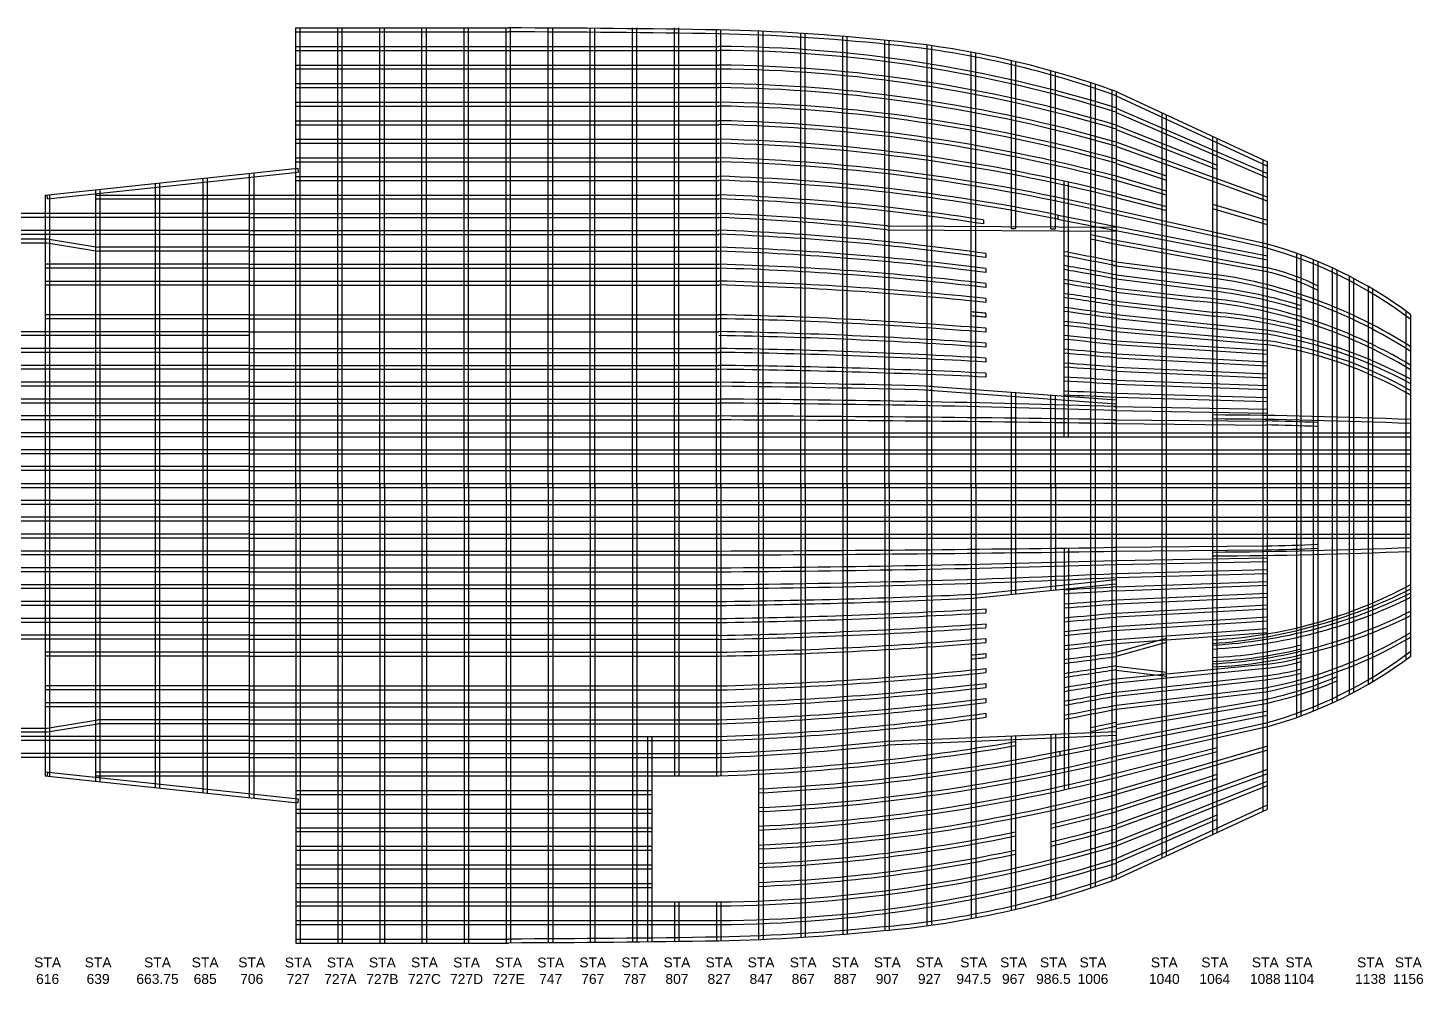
# Model space of a CAD drawing. Header units: millimetres. Extents: x 747 to 7762, y 902 to 3101.
# Drawn here: x 6634 to 7762, y 2278 to 3050 of the extents above; entities that cross this region are included whole.
import ezdxf

# ---------------------------------------------------------------- set-up
doc = ezdxf.new("R2010")
doc.units = ezdxf.units.MM
doc.layers.get('0').update_dxf_attribs({"color": 4})
doc.styles.get("Standard").update_dxf_attribs({"font": 'arial.ttf'})

msp = doc.modelspace()

# ---------------------------------------------------------------- linework, layer by layer
at = {"lineweight": -3}
for p, q in [((6850.8, 3050.1), (7022.6, 3050.1)), ((6850.8, 2678.9), (6850.8, 3050.1)), ((6850.8, 3046.9), (7022.6, 3046.9)), ((6854.4, 2678.9), (6854.4, 3050.1)), ((6884.8, 2678.9), (6884.8, 3050.1)), ((6888.4, 2678.9), (6888.4, 3050.1)), ((6918.8, 2678.9), (6918.8, 3050.1)), ((6922.4, 2678.9), (6922.4, 3050.1)), ((6952.8, 2678.9), (6952.8, 3050.1)), ((6956.4, 2678.9), (6956.4, 3050.1)), ((6986.8, 2678.9), (6986.8, 3050.1)), ((6990.4, 2678.9), (6990.4, 3050.1)), ((7020.8, 2678.9), (7020.8, 3050.1)), ((7024.4, 2678.9), (7024.4, 3050.1)), ((7054.8, 2678.9), (7054.8, 3050.1)), ((7058.4, 2678.9), (7058.4, 3050.1)), ((7088.8, 2678.9), (7088.8, 3050.1)), ((7092.4, 2678.9), (7092.4, 3050.1)), ((7122.8, 2678.9), (7122.8, 3050.1)), ((7126.4, 2678.9), (7126.4, 3050.1)), ((7156.8, 2678.9), (7156.8, 3050.1)), ((7160.4, 2678.9), (7160.4, 3050.1)), ((7190.8, 2678.9), (7190.8, 3048.5)), ((7194.4, 2678.9), (7194.4, 3048.5)), ((7224.8, 2678.9), (7224.8, 3047.5)), ((7228.4, 2678.9), (7228.4, 3047.3)), ((7258.8, 2678.9), (7258.8, 3045.7)), ((7262.4, 2678.9), (7262.4, 3045.5)), ((6850.8, 3035.1), (7192.6, 3035.1)), ((7292.8, 2678.9), (7292.8, 3043.3)), ((7296.4, 2678.9), (7296.4, 3043)), ((7326.8, 2678.9), (7326.8, 3040.1)), ((7330.4, 2678.9), (7330.4, 3039.8)), ((7360.8, 3036.3), (7360.8, 2324.7)), ((7364.4, 3035.8), (7364.4, 2325.2)), ((6850.8, 3031.9), (7192.6, 3031.9)), ((7396.6, 2678.9), (7396.6, 3030.5)), ((7400.2, 2678.9), (7400.2, 3029.8)), ((7428.8, 3023.7), (7428.8, 2888.1)), ((7432.4, 3022.9), (7432.4, 2888)), ((6850.8, 3020.1), (7192.6, 3020.1)), ((6850.8, 3016.9), (7192.6, 3016.9)), ((7461, 2887.8), (7461, 3015.5)), ((7464.6, 2887.8), (7464.6, 3014.5)), ((6850.8, 3005.1), (7192.6, 3005.1)), ((6850.8, 3001.9), (7192.6, 3001.9)), ((7493.1, 3005.8), (7493.1, 2355.1)), ((7496.7, 3004.6), (7496.7, 2356.3)), ((7510.1, 3000), (7510.1, 2360.9)), ((6850.8, 2990.1), (7192.6, 2990.1)), ((7513.7, 2998.7), (7513.7, 2362.2)), ((7513.7, 2998.6), (7636.1, 2941.9)), ((7513.7, 2995.1), (7636.1, 2938.4)), ((6850.8, 2986.9), (7192.6, 2986.9)), ((7513.7, 2985.3), (7636.1, 2932.4)), ((7513.7, 2981.8), (7636.1, 2928.9)), ((7550.9, 2379.6), (7550.9, 2981.4)), ((7554.5, 2381.2), (7554.5, 2979.7)), ((6850.8, 2975.1), (7192.6, 2975.1)), ((6850.8, 2971.9), (7192.6, 2971.9)), ((7513.7, 2971.5), (7595.3, 2939.1)), ((7513.7, 2968.1), (7595.3, 2935.7)), ((6850.8, 2960.1), (7192.6, 2960.1)), ((6850.8, 2956.9), (7192.6, 2956.9)), ((7636.1, 2913.4), (7513.7, 2957.7)), ((7636.1, 2910), (7513.7, 2954.3)), ((7591.7, 2398.4), (7591.7, 2962.5)), ((7595.3, 2400.1), (7595.3, 2960.8)), ((6850.8, 2945.1), (7192.6, 2945.1)), ((7513.7, 2943.9), (7554.5, 2930.6)), ((7632.5, 2417.3), (7632.5, 2943.6)), ((6648.2, 2914.9), (6852.4, 2936.7)), ((6650.2, 2911.9), (6852.7, 2933.6)), ((6813.2, 2932.6), (6813.2, 2428.4)), ((6816.8, 2932.9), (6816.8, 2428)), ((6850.8, 2941.9), (7192.6, 2941.9)), ((6852.4, 2936.7), (6852.7, 2933.6)), ((7513.7, 2940.6), (7554.5, 2927.2)), ((7636.1, 2419), (7636.1, 2941.9)), ((6737.1, 2924.4), (6737.1, 2436.5)), ((6740.7, 2924.8), (6740.7, 2436.1)), ((6775.6, 2928.5), (6775.6, 2432.4)), ((6779.2, 2928.9), (6779.2, 2432)), ((6850.8, 2930.1), (7192.6, 2930.1)), ((6850.8, 2926.9), (7192.6, 2926.9)), ((7471.7, 2719.8), (7471.7, 2926.3)), ((7475.3, 2719.8), (7475.3, 2925.5)), ((7554.5, 2918.2), (7513.7, 2930.2)), ((7554.5, 2914.9), (7513.7, 2926.8)), ((6648.2, 2914.9), (6648.2, 2446)), ((6650.2, 2911.9), (6649.8, 2915.1)), ((6651.8, 2915.3), (6651.8, 2445.6)), ((6689, 2919.3), (6689, 2441.6)), ((6689, 2915.1), (7192.6, 2915.1)), ((6689, 2915.1), (6689, 2911.9)), ((6689, 2911.9), (7192.6, 2911.9)), ((6692.6, 2919.7), (6692.6, 2441.3)), ((7513.7, 2916.4), (7554.5, 2905.9)), ((7513.7, 2913.1), (7554.5, 2902.6)), ((6813.2, 2900.2), (6350.8, 2900.2)), ((6813.2, 2900.2), (7192.6, 2900.2)), ((7466.5, 2898.9), (7466.5, 2895.6)), ((7466.8, 2898.8), (7636.1, 2865.9)), ((7634.7, 2875.7), (7513.7, 2902.6)), ((7634, 2872.6), (7513.7, 2899.3)), ((7636.1, 2894.4), (7591.7, 2907.4)), ((7636.1, 2891.1), (7591.7, 2904)), ((6813.2, 2897), (6350.8, 2897)), ((6813.2, 2886.5), (6350.8, 2886.5)), ((6813.2, 2897), (7192.6, 2897)), ((6813.2, 2886.5), (7192.6, 2886.5)), ((7328.5, 2890.2), (7513.7, 2889.1)), ((7328.6, 2887), (7513.7, 2885.9)), ((7406.4, 2894.9), (7406.4, 2891.7)), ((7428.8, 2888.1), (7432.4, 2888)), ((7461, 2887.8), (7464.6, 2887.8)), ((7466.2, 2895.7), (7636.1, 2862.6)), ((6813.2, 2883.3), (6350.8, 2883.3)), ((6617.7, 2879.6), (6650, 2879.6)), ((6617.7, 2876.4), (6650, 2876.4)), ((6650, 2879.6), (6690.8, 2872.9)), ((6650, 2876.4), (6690.8, 2869.7)), ((6813.2, 2883.3), (7192.6, 2883.3)), ((7513.7, 2878.5), (7634.6, 2856.6)), ((7513.7, 2875.3), (7634, 2853.5)), ((6813.2, 2872.9), (6690.8, 2872.9)), ((6813.2, 2869.7), (6690.8, 2869.7)), ((6813.2, 2872.9), (7192.6, 2872.9)), ((6813.2, 2869.7), (7192.6, 2869.7)), ((7408.3, 2867.8), (7408.3, 2864.6)), ((7659.7, 2493.1), (7659.7, 2867.8)), ((7663.3, 2494.4), (7663.3, 2866.5)), ((6813.2, 2859.3), (6648.2, 2859.3)), ((6813.2, 2856.1), (6648.2, 2856.1)), ((6813.2, 2859.3), (7192.6, 2859.3)), ((6813.2, 2856.1), (7192.6, 2856.1)), ((7408.3, 2855.7), (7408.3, 2852.5)), ((7511.7, 2858.2), (7593.3, 2847.7)), ((7513.7, 2861.2), (7593.7, 2850.9)), ((7673.3, 2498.2), (7673.3, 2862.7)), ((7676.9, 2499.7), (7676.9, 2861.2)), ((7688.6, 2504.9), (7688.6, 2856.1)), ((7692.2, 2506.6), (7692.2, 2854.4)), ((6648.2, 2845.6), (7192.6, 2845.6)), ((6813.2, 2842.4), (6648.2, 2842.4)), ((6813.2, 2842.4), (7192.6, 2842.4)), ((6813.2, 2842.4), (7192.6, 2842.4)), ((7408.3, 2843.6), (7408.3, 2840.4)), ((7513.7, 2850.6), (7593.7, 2840.6)), ((7513.7, 2847.3), (7593.3, 2837.4)), ((7702.2, 2511.5), (7702.2, 2849.4)), ((7705.8, 2513.4), (7705.8, 2847.5)), ((7717.5, 2519.9), (7717.5, 2841)), ((7408.3, 2831.6), (7408.3, 2828.4)), ((7513.7, 2839.9), (7579, 2832.6)), ((7513.7, 2836.7), (7578.6, 2829.4)), ((7721.1, 2522), (7721.1, 2838.9)), ((7408.3, 2819.5), (7408.3, 2816.3)), ((7513.7, 2829.3), (7593.7, 2820.3)), ((7513.7, 2826.1), (7593.3, 2817.2)), ((7513.7, 2818.6), (7634.5, 2806.1)), ((7748.1, 2539.9), (7748.1, 2821)), ((6813.2, 2818.4), (6648.2, 2818.4)), ((6813.2, 2815.2), (6648.2, 2815.2)), ((6813.2, 2818.4), (7192.6, 2818.4)), ((6813.2, 2815.2), (7192.6, 2815.2)), ((7408.3, 2807.4), (7408.3, 2804.2)), ((7513.7, 2815.4), (7634.1, 2802.9)), ((7513.7, 2808), (7634.4, 2797.6)), ((7751.7, 2542.6), (7751.7, 2818.4)), ((6813.2, 2804.7), (6350.8, 2804.7)), ((6813.2, 2801.5), (6350.8, 2801.5)), ((6813.2, 2804.7), (7192.6, 2804.7)), ((7513.7, 2804.8), (7634.2, 2794.4)), ((7513.7, 2797.4), (7636.1, 2789.7)), ((6813.2, 2791.1), (6350.8, 2791.1)), ((6813.2, 2787.9), (6350.8, 2787.9)), ((6813.2, 2791.1), (7192.6, 2791.1)), ((6813.2, 2787.9), (7192.6, 2787.9)), ((7408.3, 2795.4), (7408.3, 2792.2)), ((7513.7, 2794.2), (7636.1, 2786.5)), ((7513.7, 2786.8), (7636.1, 2780.2)), ((6813.2, 2777.5), (6350.8, 2777.5)), ((6813.2, 2774.3), (6350.8, 2774.3)), ((6813.2, 2777.5), (7192.6, 2777.5)), ((6813.2, 2774.3), (7192.6, 2774.3)), ((7408.3, 2783.3), (7408.3, 2780.1)), ((7513.7, 2783.6), (7636.1, 2777)), ((7513.7, 2776.1), (7636.1, 2770.6)), ((6813.2, 2763.8), (6350.8, 2763.8)), ((6813.2, 2763.8), (7192.6, 2763.8)), ((7408.3, 2771.2), (7408.3, 2768)), ((7513.7, 2772.9), (7636.1, 2767.4)), ((7513.7, 2765.5), (7636.1, 2761.1)), ((7513.7, 2762.3), (7636.1, 2757.9)), ((6813.2, 2760.6), (6350.8, 2760.6)), ((6813.2, 2760.6), (7192.6, 2760.6)), ((7362.4, 2757.4), (7513.7, 2746.3)), ((7362.7, 2760.6), (7513.7, 2749.5)), ((7428.8, 2755.7), (7428.8, 2592.4)), ((7432.4, 2755.5), (7432.4, 2592.7)), ((7461, 2678.9), (7461, 2753.4)), ((7464.6, 2678.9), (7464.6, 2753.1)), ((7513.7, 2754.9), (7636.1, 2751.6)), ((7513.7, 2751.7), (7636.1, 2748.4)), ((6813.2, 2750.2), (6350.8, 2750.2)), ((6813.2, 2747), (6350.8, 2747)), ((6813.2, 2750.2), (7192.6, 2750.2)), ((6813.2, 2747), (7192.6, 2747)), ((7511.9, 2744.3), (7636.1, 2742)), ((7511.9, 2741.1), (7636.1, 2738.8)), ((6813.2, 2736.6), (6350.8, 2736.6)), ((6813.2, 2733.4), (6350.8, 2733.4)), ((6813.2, 2736.6), (7192.6, 2736.6)), ((6813.2, 2733.4), (7192.6, 2733.4)), ((7511.9, 2733.6), (7634.3, 2732.5)), ((7511.9, 2730.4), (7634.3, 2729.3)), ((6813.2, 2723), (6350.8, 2723)), ((6813.2, 2719.8), (6350.8, 2719.8)), ((6813.2, 2723), (7513.7, 2723)), ((6813.2, 2719.8), (7513.7, 2719.8)), ((7511.9, 2723), (7751.7, 2723)), ((7511.9, 2719.8), (7751.7, 2719.8)), ((6813.2, 2709.3), (6350.8, 2709.3)), ((6813.2, 2706.1), (6350.8, 2706.1)), ((6813.2, 2709.3), (7513.7, 2709.3)), ((6813.2, 2706.1), (7513.7, 2706.1)), ((7511.9, 2709.3), (7751.7, 2709.3)), ((7511.9, 2706.1), (7751.7, 2706.1)), ((6813.2, 2695.7), (6350.8, 2695.7)), ((6813.2, 2695.7), (7513.7, 2695.7)), ((7511.9, 2695.7), (7751.7, 2695.7)), ((6813.2, 2692.5), (6350.8, 2692.5)), ((6813.2, 2692.5), (7513.7, 2692.5)), ((7511.9, 2692.5), (7751.7, 2692.5)), ((5906.1, 2682.1), (7513.7, 2682.1)), ((5906.1, 2678.9), (7513.7, 2678.9)), ((6813.2, 2682.1), (7192.6, 2682.1)), ((6813.2, 2682.1), (7513.7, 2682.1)), ((6813.2, 2678.9), (7192.6, 2678.9)), ((6813.2, 2678.9), (7513.7, 2678.9)), ((6850.8, 2682.1), (6850.8, 2310.8)), ((6854.4, 2682.1), (6854.4, 2310.8)), ((6884.8, 2682.1), (6884.8, 2310.8)), ((6888.4, 2682.1), (6888.4, 2310.8)), ((6918.8, 2682.1), (6918.8, 2310.8)), ((6922.4, 2682.1), (6922.4, 2310.8)), ((6952.8, 2682.1), (6952.8, 2310.8)), ((6956.4, 2682.1), (6956.4, 2310.8)), ((6986.8, 2682.1), (6986.8, 2310.8)), ((6990.4, 2682.1), (6990.4, 2310.8)), ((7020.8, 2682.1), (7020.8, 2310.8)), ((7024.4, 2682.1), (7024.4, 2310.8)), ((7054.8, 2682.1), (7054.8, 2310.8)), ((7058.4, 2682.1), (7058.4, 2310.8)), ((7088.8, 2682.1), (7088.8, 2311.2)), ((7092.4, 2682.1), (7092.4, 2311.2)), ((7122.8, 2682.1), (7122.8, 2311.5)), ((7126.4, 2682.1), (7126.4, 2311.6)), ((7156.8, 2682.1), (7156.8, 2445.8)), ((7160.4, 2682.1), (7160.4, 2445.8)), ((7190.8, 2682.1), (7190.8, 2445.8)), ((7194.4, 2682.1), (7194.4, 2445.8)), ((7224.8, 2682.1), (7224.8, 2313.4)), ((7228.4, 2682.1), (7228.4, 2313.6)), ((7258.8, 2682.1), (7258.8, 2315.2)), ((7262.4, 2682.1), (7262.4, 2315.4)), ((7292.8, 2682.1), (7292.8, 2317.6)), ((7296.4, 2682.1), (7296.4, 2317.9)), ((7326.8, 2682.1), (7326.8, 2320.8)), ((7330.4, 2682.1), (7330.4, 2321.2)), ((7396.6, 2682.1), (7396.6, 2330.5)), ((7400.2, 2682.1), (7400.2, 2331.1)), ((7461, 2682.1), (7461, 2595.7)), ((7464.6, 2682.1), (7464.6, 2596.1)), ((7494.9, 2682.1), (7751.7, 2682.1)), ((7494.9, 2678.9), (7751.7, 2678.9)), ((6813.2, 2668.4), (6350.8, 2668.4)), ((6813.2, 2665.2), (6350.8, 2665.2)), ((6813.2, 2668.4), (7513.7, 2668.4)), ((6813.2, 2665.2), (7513.7, 2665.2)), ((7511.9, 2668.4), (7751.7, 2668.4)), ((7511.9, 2665.2), (7751.7, 2665.2)), ((6813.2, 2654.8), (6350.8, 2654.8)), ((6813.2, 2651.6), (6350.8, 2651.6)), ((6813.2, 2654.8), (7513.7, 2654.8)), ((6813.2, 2651.6), (7513.7, 2651.6)), ((7511.9, 2654.8), (7751.7, 2654.8)), ((7511.9, 2651.6), (7751.7, 2651.6)), ((6813.2, 2641.2), (6350.8, 2641.2)), ((6813.2, 2641.2), (7496.7, 2641.2)), ((6813.2, 2641.2), (7513.7, 2641.2)), ((7511.9, 2641.2), (7751.7, 2641.2)), ((6813.2, 2638), (6350.8, 2638)), ((6813.2, 2627.5), (6350.8, 2627.5)), ((6813.2, 2638), (7496.7, 2638)), ((6813.2, 2638), (7513.7, 2638)), ((6813.2, 2627.5), (7192.6, 2627.5)), ((7471.7, 2629.9), (7471.7, 2434.6)), ((7475.3, 2630), (7475.3, 2435.4)), ((7511.9, 2638), (7751.7, 2638)), ((7511.9, 2630.5), (7634.3, 2631.6)), ((7511.9, 2627.3), (7634.3, 2628.4)), ((6813.2, 2624.3), (6350.8, 2624.3)), ((6813.2, 2624.3), (7192.6, 2624.3)), ((7513.7, 2619.9), (7636.1, 2622.1)), ((7513.7, 2616.7), (7636.1, 2618.9)), ((6813.2, 2613.9), (6350.8, 2613.9)), ((6813.2, 2610.7), (6350.8, 2610.7)), ((6813.2, 2613.9), (7192.6, 2613.9)), ((6813.2, 2610.7), (7192.6, 2610.7)), ((7398.2, 2592.4), (7513.7, 2604.4)), ((7513.7, 2609.3), (7636.1, 2612.6)), ((7513.7, 2606.1), (7636.1, 2609.4)), ((6813.2, 2600.3), (6350.8, 2600.3)), ((6813.2, 2597.1), (6350.8, 2597.1)), ((6813.2, 2600.3), (7192.6, 2600.3)), ((6813.2, 2597.1), (7192.6, 2597.1)), ((7398.5, 2589.3), (7513.7, 2601.1)), ((7513.7, 2598.6), (7636.1, 2603)), ((7513.7, 2595.4), (7636.1, 2599.8)), ((7513.7, 2588), (7636.1, 2593.5)), ((6813.2, 2586.6), (6350.8, 2586.6)), ((6813.2, 2583.4), (6350.8, 2583.4)), ((6813.2, 2586.6), (7192.6, 2586.6)), ((6813.2, 2583.4), (7192.6, 2583.4)), ((7513.7, 2584.8), (7636.1, 2590.3)), ((7513.7, 2577.4), (7636.1, 2584)), ((6813.2, 2573), (6350.8, 2573)), ((6813.2, 2573), (7192.6, 2573)), ((7408.3, 2580.8), (7408.3, 2577.6)), ((7511.8, 2566.6), (7636.1, 2574.4)), ((7512, 2563.4), (7636.1, 2571.2)), ((7513.7, 2574.2), (7636.1, 2580.8)), ((6813.2, 2569.8), (6350.8, 2569.8)), ((6813.2, 2559.4), (6350.8, 2559.4)), ((6813.2, 2569.8), (7192.6, 2569.8)), ((6813.2, 2559.4), (7192.6, 2559.4)), ((7408.3, 2568.8), (7408.3, 2565.6)), ((7513.7, 2556.1), (7636.1, 2564.9)), ((7513.7, 2552.9), (7636.1, 2561.7)), ((6813.2, 2556.2), (6350.8, 2556.2)), ((6813.2, 2556.2), (7192.6, 2556.2)), ((7408.3, 2556.7), (7408.3, 2553.5)), ((7513.7, 2545.9), (7554.5, 2557.2)), ((7513.7, 2542.6), (7554.5, 2553.9)), ((6813.2, 2545.8), (6648.2, 2545.8)), ((6813.2, 2542.6), (6648.2, 2542.6)), ((6813.2, 2545.8), (7192.6, 2545.8)), ((6813.2, 2542.6), (7192.6, 2542.6)), ((7408.3, 2544.6), (7408.3, 2541.4)), ((7408.3, 2532.6), (7408.3, 2529.4)), ((7513.7, 2524.2), (7634.1, 2536.1)), ((7513.7, 2534.5), (7554.5, 2529.7)), ((7513.7, 2521), (7634.5, 2532.9)), ((7513.7, 2531.2), (7554.5, 2526.5)), ((7513.7, 2513.6), (7634.1, 2526.6)), ((6813.2, 2518.5), (6648.2, 2518.5)), ((6813.2, 2518.5), (6648.2, 2518.5)), ((6813.2, 2515.3), (6648.2, 2515.3)), ((6813.2, 2518.5), (7192.6, 2518.5)), ((6813.2, 2515.3), (7192.6, 2515.3)), ((6850.8, 2518.5), (7192.6, 2518.5)), ((7408.3, 2520.5), (7408.3, 2517.3)), ((7513.7, 2510.3), (7634.5, 2523.4)), ((7513.7, 2502.9), (7634.1, 2517)), ((6813.2, 2504.9), (6648.2, 2504.9)), ((6813.2, 2504.9), (7192.6, 2504.9)), ((7408.3, 2508.4), (7408.3, 2505.2)), ((7513.7, 2499.7), (7634.5, 2513.8)), ((7513.7, 2487.3), (7634, 2507.5)), ((7513.7, 2484), (7634.6, 2504.3)), ((6813.2, 2501.7), (6648.2, 2501.7)), ((6813.2, 2501.7), (7192.6, 2501.7)), ((7408.3, 2496.4), (7408.3, 2493.1)), ((7466.2, 2465.3), (7636.1, 2498.3)), ((7466.8, 2462.1), (7636.1, 2495)), ((6617.7, 2484.5), (6650, 2484.5)), ((6617.7, 2481.3), (6650, 2481.3)), ((6650, 2484.5), (6690.8, 2491.2)), ((6650, 2481.3), (6690.8, 2488)), ((6813.2, 2491.2), (6690.8, 2491.2)), ((6813.2, 2488), (6690.8, 2488)), ((6813.2, 2491.2), (7192.6, 2491.2)), ((6813.2, 2488), (7192.6, 2488)), ((7328.5, 2474), (7513.7, 2481.8)), ((7636.1, 2488.8), (7513.7, 2461.6)), ((7634.7, 2485.2), (7513.7, 2458.4)), ((6813.2, 2477.6), (6350.8, 2477.6)), ((6813.2, 2474.4), (6350.8, 2474.4)), ((6813.2, 2477.6), (7192.6, 2477.6)), ((6813.2, 2474.4), (7192.6, 2474.4)), ((7135.2, 2311.7), (7135.2, 2477.6)), ((7138.8, 2311.7), (7138.8, 2477.6)), ((7328.6, 2470.8), (7513.7, 2478.6)), ((7428.8, 2478.2), (7428.8, 2337.2)), ((7432.4, 2478.4), (7432.4, 2338)), ((7461, 2479.6), (7461, 2345.4)), ((7464.6, 2479.7), (7464.6, 2346.4)), ((7636.1, 2469.9), (7513.7, 2434.1)), ((6813.2, 2464), (6350.8, 2464)), ((6813.2, 2460.8), (6350.8, 2460.8)), ((6813.2, 2464), (7192.6, 2464)), ((6813.2, 2460.8), (7192.6, 2460.8)), ((7468.1, 2465.7), (7468.1, 2462.4)), ((7513.7, 2447.9), (7595.3, 2468.9)), ((7636.1, 2466.5), (7513.7, 2430.8)), ((7513.7, 2444.6), (7595.3, 2465.5)), ((6648.2, 2449.2), (6852.7, 2427.4)), ((6650.2, 2449), (6649.8, 2445.8)), ((6689, 2449), (7192.6, 2449)), ((6689, 2449), (6689, 2445.8)), ((7636.1, 2450.9), (7513.7, 2406.6)), ((7636.1, 2447.5), (7513.7, 2403.2)), ((7513.7, 2420.4), (7595.3, 2447.1)), ((6648.2, 2446), (6852.4, 2424.2)), ((6689, 2445.8), (7192.6, 2445.8)), ((7513.7, 2417), (7595.3, 2443.7)), ((7513.7, 2392.9), (7636.1, 2441.5)), ((7513.7, 2389.4), (7636.1, 2438)), ((6850.8, 2434), (7138.8, 2434)), ((6850.8, 2430.8), (7138.8, 2430.8)), ((6852.7, 2427.4), (6852.4, 2424.2)), ((6850.8, 2419), (7138.8, 2419)), ((6850.8, 2415.8), (7138.8, 2415.8)), ((7513.7, 2365.9), (7636.1, 2422.5)), ((7513.7, 2362.3), (7636.1, 2419)), ((7513.7, 2379.1), (7595.3, 2414.4)), ((6850.8, 2404), (7138.8, 2404)), ((7513.7, 2375.6), (7595.3, 2410.9)), ((6850.8, 2400.8), (7138.8, 2400.8)), ((6850.8, 2389), (7138.8, 2389)), ((6850.8, 2385.8), (7138.8, 2385.8)), ((6850.8, 2374), (7138.8, 2374)), ((6850.8, 2370.8), (7138.8, 2370.8)), ((6850.8, 2359), (7138.8, 2359)), ((6850.8, 2355.8), (7138.8, 2355.8)), ((6850.8, 2344), (7192.6, 2344)), ((6850.8, 2340.8), (7192.6, 2340.8)), ((7156.8, 2344), (7156.8, 2311.9)), ((7160.4, 2344), (7160.4, 2312)), ((7190.8, 2344), (7190.8, 2312.4)), ((7194.4, 2344), (7194.4, 2312.5)), ((6850.8, 2329), (7192.6, 2329)), ((6850.8, 2326.1), (6850.8, 2324.5)), ((6850.8, 2325.8), (7192.6, 2325.8)), ((6850.8, 2314), (7022.6, 2314)), ((6850.8, 2310.8), (7022.6, 2310.8)), ((6850.8, 2310.8), (6854.4, 2310.8))]:
    msp.add_line(p, q, dxfattribs=at)
for points in [[(7328.7, 3039.9, 0.020524), (7192.6, 3048.5, 0.003183), (7022.6, 3050.1, 0.003183)], [(7328.4, 3036.8, 0.020522), (7192.5, 3045.3, 0.003183), (7022.6, 3046.9, 0.003183)], [(7328.4, 2324.2, -0.020522), (7192.5, 2315.6, -0.003183), (7022.6, 2314, -0.003183)], [(7328.7, 2321, -0.020524), (7192.6, 2312.4, -0.003183), (7022.6, 2310.8, -0.003183)]]:
    msp.add_lwpolyline(points, format="xyb", dxfattribs=at)
for centre, radius, start, end in [((7187.2, 1936.3), 1098.8, 72.7141, 89.7207), ((7258.6, 2290), 750, 70.1195, 84.6631), ((7258.6, 2290), 753.2, 70.2075, 84.6631), ((7187.2, 1936.3), 1095.6, 72.662, 89.7207), ((7182.8, 1867.3), 1149.6, 73.2725, 89.5152), ((7182.8, 1867.3), 1152.8, 73.3203, 89.5152), ((7177.7, 1789.8), 1212.2, 73.9087, 89.3001), ((7177.7, 1789.8), 1215.4, 73.9522, 89.3001), ((7172.4, 1708.4), 1281.9, 74.5606, 89.0994), ((7172.4, 1708.4), 1278.7, 74.521, 89.0994), ((7165.9, 1614.2), 1358, 75.1594, 88.8757), ((7165.9, 1614.2), 1361.2, 75.1951, 88.8757), ((7158.8, 1511.8), 1445.5, 75.7863, 88.662), ((7158.8, 1511.8), 1448.7, 75.8184, 88.662), ((7150.3, 1394.6), 1551.1, 76.4522, 88.4391), ((7150.3, 1394.6), 1547.9, 76.4236, 88.4391), ((7141.3, 1266.7), 1661.1, 78.71, 88.2321), ((7141.3, 1266.7), 1664.3, 78.732, 88.2321), ((7131.5, 1125.2), 1787.8, 81.153, 88.044), ((7131.5, 1125.2), 1791, 81.1689, 88.044), ((7117.4, 943.6), 1958, 83.8093, 87.7987), ((7117.4, 943.6), 1954.8, 83.7991, 87.7987), ((7117.8, 773.4), 2114.5, 82.1019, 87.9719), ((7117.8, 773.4), 2111.3, 82.0899, 87.9719), ((7131.5, 1128.7), 1791, 77.6775, 78.3513), ((7131.5, 1128.7), 1787.8, 77.6551, 78.3301), ((7543.4, 2541.3), 346.7, 53.0661, 74.7244), ((7118.1, 574), 2296.9, 82.7411, 88.1442), ((7118.1, 574), 2300.1, 82.7513, 88.1442), ((7117.4, 943.6), 1958, 78.3227, 79.5761), ((7117.4, 943.6), 1954.8, 78.3033, 79.5588), ((7543.4, 2541.3), 343.5, 52.6638, 74.7244), ((7118.4, 337), 2520.1, 83.3944, 88.3157), ((7118.4, 337), 2523.3, 83.4028, 88.3157), ((7117.8, 773.4), 2114.5, 79.2081, 80.3656), ((7117.8, 773.4), 2111.3, 79.1916, 80.3508), ((7594.4, 2677.9), 180, 62.7233, 77.3142), ((7594.4, 2677.9), 183.2, 63.2382, 77.3142), ((7118.5, 47.2), 2796.2, 84.0505, 88.4833), ((7118.5, 47.2), 2799.4, 84.0574, 88.4833), ((7118.1, 574), 2300.1, 80.0966, 81.158), ((7118.1, 574), 2296.9, 80.0826, 81.1455), ((7537.6, 2456.2), 395.5, 57.2139, 81.9004), ((7537.6, 2456.2), 398.7, 57.5097, 81.9019), ((7118.4, 337), 2523.3, 80.9878, 81.953), ((7118.4, 337), 2520.1, 80.9762, 81.9427), ((7549.3, 2439.7), 393.9, 59.0852, 85.6899), ((7549.1, 2462.5), 377.4, 72.3946, 83.279), ((7549.1, 2462.5), 380.6, 72.5474, 83.279), ((7119, -306.9), 3139.8, 84.7119, 84.9278), ((7118.5, 47.2), 2799.4, 81.8844, 82.7525), ((7118.5, 47.2), 2796.2, 81.875, 82.7442), ((7549.3, 2439.7), 390.7, 58.8038, 85.6899), ((7565.5, 2451.9), 369.5, 74.6448, 85.6272), ((7119.2, -762.3), 3578.2, 85.365, 88.8257), ((7119.2, -762.3), 3581.4, 85.3691, 88.8257), ((7119, -306.9), 3136.6, 84.7065, 84.9226), ((7119, -306.9), 3139.8, 82.7775, 83.5502), ((7119, -306.9), 3136.6, 82.7701, 83.5436), ((7565.5, 2451.9), 366.3, 74.5073, 85.6272), ((7119.4, -1365.9), 4168.1, 86.0247, 88.9945), ((7119.4, -1365.9), 4171.3, 86.0278, 88.9945), ((7119.2, -762.3), 3581.4, 83.6756, 84.3519), ((7119.2, -762.3), 3578.2, 83.67, 84.3468), ((7576.8, 2443.8), 363.6, 61.2421, 80.9351), ((7587.1, 2470.8), 330.2, 60.0913, 81.7334), ((7576.8, 2443.8), 366.8, 61.516, 80.9351), ((7119.5, -2206.7), 4995.2, 86.6856, 89.1628), ((7119.5, -2206.7), 4998.4, 86.6877, 89.1628), ((7119.4, -1365.9), 4171.3, 84.5756, 85.1553), ((7119.4, -1365.9), 4168.1, 84.5714, 85.1516), ((7587.1, 2470.8), 327, 59.7683, 81.7334), ((7119.7, -3462.6), 6237.3, 87.34745, 89.3307), ((7119.7, -3462.6), 6240.5, 87.34881, 89.3307), ((7119.5, -2206.7), 4998.4, 85.4771, 85.9603), ((7119.5, -2206.7), 4995.2, 85.4742, 85.9577), ((7119.8, -5548.8), 8312.9, 88.31406, 89.49831), ((7119.7, -3462.6), 6240.5, 86.37995, 86.7666), ((7119.7, -3462.6), 6237.3, 86.37809, 86.76494), ((7119.8, -5548.8), 8309.7, 88.31341, 89.49831), ((7119.8, -5548.8), 8312.9, 87.28392, 87.57395), ((7119.8, -5548.8), 8309.7, 87.28287, 87.57302), ((7117.9, -9884.2), 12631.4, 88.20431, 89.66137), ((7117.9, -9884.2), 12634.6, 88.20477, 89.66137), ((7119.9, -22174), 24910.7, 89.09419, 89.83288), ((7119.9, -22174), 24907.5, 89.09408, 89.83288), ((7564, -1869.5), 4607, 87.665, 89.6555), ((7564, -1869.5), 4603.8, 87.6634, 89.6553), ((7600.2, 921.2), 1811.7, 87.5733, 88.9203), ((7600.2, 921.2), 1808.5, 87.569, 88.9203), ((7119.9, 27534.9), 24907.5, 270.16712, 270.90592), ((7119.9, 27534.9), 24910.7, 270.16712, 270.90581), ((7564, 7230.4), 4603.8, 270.3447, 272.3366), ((7564, 7230.4), 4607, 270.3445, 272.335), ((7600.2, 4439.8), 1808.5, 271.0797, 272.431), ((7600.2, 4439.8), 1811.7, 271.0797, 272.4267), ((7117.9, 15245.1), 12631.4, 270.33863, 271.79569), ((7117.9, 15245.1), 12634.6, 270.33863, 271.79523), ((7119.8, 10909.7), 8309.7, 270.50169, 272.71713), ((7119.8, 10909.7), 8312.9, 270.50169, 272.71608), ((7119.7, 8823.6), 6237.3, 273.23506, 273.62191), ((7119.7, 8823.6), 6240.5, 273.2334, 273.62005), ((7572.9, 2932), 376.7, 272.8692, 298.3498), ((7560.6, 2979.2), 427.5, 274.1782, 296.5606), ((7569.4, 2961), 410.1, 273.1238, 296.4013), ((7119.7, 8823.6), 6237.3, 270.6693, 272.56077), ((7119.7, 8823.6), 6240.5, 270.6693, 272.55946), ((7119.5, 7567.6), 4995.2, 274.0423, 274.5258), ((7119.5, 7567.6), 4998.4, 274.0397, 274.5229), ((7569.4, 2961), 413.3, 273.0995, 296.1812), ((7119.5, 7567.6), 4995.2, 270.8372, 273.3144), ((7119.5, 7567.6), 4998.4, 270.8372, 273.3123), ((7119.4, 6726.8), 4168.1, 274.8484, 275.4286), ((7119.4, 6726.8), 4171.3, 274.8447, 275.4244), ((7570.5, 2937.1), 401.3, 273.0223, 296.8331), ((7573.3, 2933.3), 399.9, 272.6347, 296.4921), ((7119.4, 6726.8), 4168.1, 271.0055, 273.9753), ((7119.4, 6726.8), 4171.3, 271.0055, 273.9722), ((7119.2, 6123.2), 3578.2, 275.6532, 276.33), ((7119.2, 6123.2), 3581.4, 275.6481, 276.3244), ((7566.3, 2872.6), 362, 280.7842, 300.8143), ((7119.2, 6123.2), 3578.2, 271.1743, 274.635), ((7119.2, 6123.2), 3581.4, 271.1743, 274.6309), ((7119, 5667.8), 3136.6, 276.4564, 277.2299), ((7119, 5667.8), 3139.8, 276.4498, 277.2225), ((7571.9, 2933.3), 392.4, 272.8959, 283.4718), ((7571.9, 2933.3), 395.6, 272.8724, 283.3608), ((7566.3, 2872.6), 365.2, 280.7842, 300.5153), ((7119, 5667.8), 3136.6, 275.0774, 275.2935), ((7119, 5667.8), 3139.8, 275.0722, 275.2881), ((7118.5, 5313.7), 2796.2, 277.2558, 278.125), ((7118.5, 5313.7), 2799.4, 277.2475, 278.1156), ((7543.4, 2819.7), 343.5, 285.2756, 307.3362), ((7622.2, 2679.7), 144.1, 274.7618, 286.5713), ((7622.2, 2679.7), 147.3, 274.7618, 286.2012), ((7543.4, 2819.7), 346.7, 285.2756, 306.9339), ((7118.5, 5313.7), 2796.2, 271.5167, 275.9495), ((7118.5, 5313.7), 2799.4, 271.5167, 275.9426), ((7118.4, 5023.9), 2520.1, 278.0573, 279.0238), ((7118.4, 5023.9), 2523.3, 278.047, 279.0122), ((7562.2, 2833.5), 333.8, 282.4208, 292.9269), ((7599.6, 2784.5), 260.2, 277.6197, 284.1741), ((7599.6, 2784.5), 263.4, 277.6197, 283.9984), ((7118.4, 5023.9), 2520.1, 271.6843, 276.6056), ((7118.4, 5023.9), 2523.3, 271.6843, 276.5972), ((7118.1, 4786.9), 2296.9, 278.8545, 279.9174), ((7118.1, 4786.9), 2300.1, 278.842, 279.9034), ((7562.2, 2833.5), 337, 282.4208, 292.697), ((7118.1, 4786.9), 2296.9, 271.8558, 277.2589), ((7118.1, 4786.9), 2300.1, 271.8558, 277.2487), ((7117.8, 4587.6), 2111.3, 279.6492, 280.8084), ((7117.8, 4587.6), 2114.5, 279.6344, 280.7919), ((7117.4, 4417.3), 1954.8, 280.4412, 281.6967), ((7117.8, 4587.6), 2111.3, 272.0281, 277.9101), ((7117.8, 4587.6), 2114.5, 272.0281, 277.8981), ((7117.4, 4417.3), 1958, 280.4239, 281.6773), ((7131.5, 4235.8), 1787.8, 281.6699, 282.3449), ((7131.5, 4235.8), 1791, 281.6487, 282.3225), ((7117.4, 4417.3), 1954.8, 272.2013, 276.2009), ((7131.5, 4235.8), 1787.8, 271.956, 279.6886), ((7117.4, 4417.3), 1958, 272.2013, 276.1907), ((7131.5, 4235.8), 1791, 271.956, 279.6711), ((7141.3, 4094.3), 1661.1, 272.8813, 281.3489), ((7141.3, 4094.3), 1664.3, 272.8757, 281.3268), ((7150.3, 3966.3), 1547.9, 272.7553, 283.5764), ((7150.3, 3966.3), 1551.1, 272.7496, 283.5478), ((7158.8, 3849.2), 1445.5, 272.6165, 284.2137), ((7158.8, 3849.2), 1448.7, 272.6107, 284.1816), ((7165.9, 3746.7), 1358, 272.4849, 284.8406), ((7165.9, 3746.7), 1361.2, 272.4791, 284.8049), ((7172.4, 3652.6), 1278.7, 283.0402, 285.479), ((7172.4, 3652.6), 1281.9, 283.0071, 285.4394), ((7177.7, 3571.1), 1212.2, 283.5122, 286.0913), ((7177.7, 3571.1), 1215.4, 283.476, 286.0478), ((7182.8, 3493.6), 1149.6, 270.4848, 286.7275), ((7172.4, 3652.6), 1278.7, 272.3451, 281.7282), ((7172.4, 3652.6), 1281.9, 272.3393, 281.6985), ((7187.2, 3424.6), 1095.6, 270.2793, 287.338), ((7182.8, 3493.6), 1152.8, 270.4848, 286.6797), ((7177.7, 3571.1), 1212.2, 272.2234, 282.1258), ((7177.7, 3571.1), 1215.4, 272.2175, 282.0934), ((7187.2, 3424.6), 1098.8, 270.2793, 287.2859), ((7258.6, 3071), 750, 275.3369, 289.8805), ((7258.6, 3071), 753.2, 275.3369, 289.7925)]:
    msp.add_arc(centre, radius, start, end, dxfattribs=at)

# ---------------------------------------------------------------- texts
at = {"lineweight": -3, "char_height": 8, "attachment_point": 5}
for s, insert in [('STA \\P616', (6650.3, 2288.4)), ('STA \\P639', (6691.1, 2288.4)), ('STA \\P663.75', (6739.1, 2288.4)), ('STA \\P685', (6777.6, 2288.4)), ('STA \\P706', (6815.2, 2288.4)), ('STA \\P727', (6852.8, 2288.4)), ('STA \\P727A', (6886.8, 2288.4)), ('STA \\P727B', (6920.8, 2288.4)), ('STA \\P727C', (6954.8, 2288.4)), ('STA \\P727D', (6988.8, 2288.4)), ('STA \\P727E', (7022.8, 2288.4)), ('STA \\P747', (7056.8, 2288.4)), ('STA \\P767', (7090.8, 2288.4)), ('STA \\P787', (7124.8, 2288.4)), ('STA \\P807', (7158.8, 2288.4)), ('STA \\P827', (7192.8, 2288.4)), ('STA \\P847', (7226.8, 2288.4)), ('STA \\P867', (7260.8, 2288.4)), ('STA \\P887', (7294.8, 2288.4)), ('STA \\P907', (7328.8, 2288.4)), ('STA \\P927', (7362.8, 2288.4)), ('STA \\P947.5', (7398.6, 2288.4)), ('STA \\P967', (7430.8, 2288.4)), ('STA \\P986.5', (7463, 2288.4)), ('STA \\P1006', (7495, 2288.4)), ('STA \\P1040', (7552.6, 2288.4)), ('STA \\P1064', (7593.4, 2288.4)), ('STA \\P1088', (7634.2, 2288.4)), ('STA \\P1104', (7661.4, 2288.4)), ('STA \\P1138', (7719.2, 2288.4)), ('STA \\P1156', (7749.8, 2288.4))]:
    msp.add_mtext_dynamic_manual_height_columns(s, width=28.8, gutter_width=12.5, heights=[0], dxfattribs=dict(at, insert=insert))

doc.saveas('drawing.dxf')
